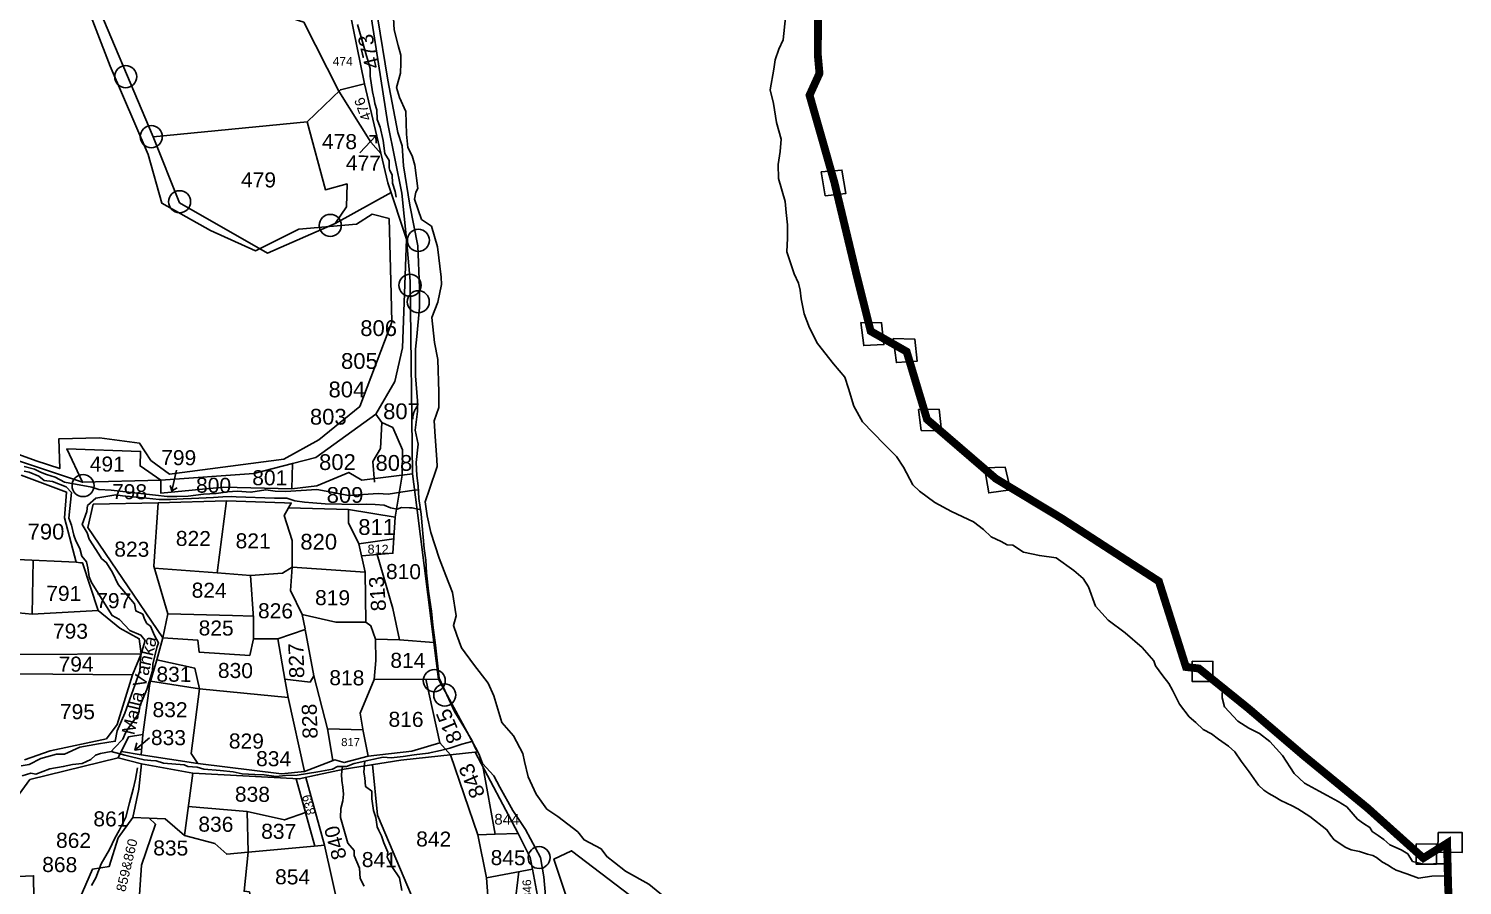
# Model space of a CAD drawing. Header units: inches. Extents: x 215816 to 245985, y 1583903 to 1595496.
# Drawn here: x 226251 to 228069, y 1588091 to 1589176 of the extents above; entities that cross this region are included whole.
import ezdxf

# ---------------------------------------------------------------- set-up
doc = ezdxf.new("R2010")
doc.units = ezdxf.units.IN
doc.header["$MEASUREMENT"] = 0
doc.linetypes.add('ACAD_ISO03W100', pattern=[30, 12, -18])
for name, color, linetype in [('BOUNDRY STONES', 240, 'Continuous'), ('PLOTS', 7, 'Continuous'), ('PLOTS NO', 7, 'Continuous'), ('ROADS', 1, 'Continuous'), ('STREAMS', 4, 'Continuous'), ('VILLAGE BOUNDRY', 5, 'Continuous')]:
    doc.layers.add(name, color=color, linetype=linetype)
doc.styles.get("Standard").update_dxf_attribs({"font": 'arial.ttf'})

msp = doc.modelspace()

# ---------------------------------------------------------------- linework, layer by layer
at = {"layer": 'BOUNDRY STONES', "color": 0}
for points in [[(226691.46639, 1589040.5732), (226671.11792, 1589018.75522)], [(226683.31649, 1589040.27727), (226691.46639, 1589040.5732), (226691.81313, 1589031.02397)], [(226432.82944, 1588590.39902), (226438.6873, 1588616.92597)], [(226430.75474, 1588597.4989), (226432.82944, 1588590.39902), (226439.58776, 1588594.24742)], [(226385.84357, 1588261.98977), (226404.37525, 1588277.44423)], [(226388.38911, 1588271.1821), (226385.84357, 1588261.98977), (226394.35531, 1588263.34587)]]:
    msp.add_lwpolyline(points, dxfattribs=at)
at = {"layer": 'BOUNDRY STONES'}
for points in [[(227256.16964, 1588994.73037), (227282.40066, 1588997.02242), (227287.50376, 1588967.58301), (227261.26766, 1588964.5825)], [(227306.52391, 1588803.78266), (227332.73718, 1588803.59507), (227335.72755, 1588775.94205), (227310.21261, 1588774.70763)], [(227347.47303, 1588783.65153), (227375.09817, 1588782.74534), (227378.08854, 1588755.09231), (227351.50582, 1588753.15703)], [(227379.77286, 1588693.44048), (227405.63697, 1588693.96389), (227408.62988, 1588666.6651), (227383.1276, 1588667.20185)], [(227463.20398, 1588619.8676), (227489.42486, 1588620.74271), (227496.30167, 1588591.64487), (227468.64357, 1588587.94603)], [(227726.78332, 1588374.61052), (227752.9966, 1588374.42293), (227752.81408, 1588348.91812), (227726.6008, 1588349.10571)], [(228038.38951, 1588157.70412), (228069.20782, 1588157.48358), (228069.02783, 1588132.333), (228038.20952, 1588132.55355)], [(228010.65283, 1588143.02404), (228036.51187, 1588142.83899), (228036.32935, 1588117.33418), (228010.47031, 1588117.51923)]]:
    msp.add_lwpolyline(points, close=True, dxfattribs=at)
at = {"layer": 'BOUNDRY STONES', "color": 0}
for centre in [(226374.23865, 1589115.46493), (226406.63987, 1589039.42322), (226442.53781, 1588956.97995), (226633.61854, 1588926.91816), (226745.42703, 1588908.0512), (226734.74613, 1588851.09313), (226745.22357, 1588830.1173), (226320.22629, 1588597.22711), (226765.52233, 1588349.96112), (226778.85391, 1588331.79888), (226898.53401, 1588125.83075)]:
    msp.add_circle(centre, 13.978, dxfattribs=at)
at = {"layer": 'PLOTS'}
for points in [[(226409.18085, 1589039.02647), (226327.581, 1589232.12954), (226398.39486, 1589235.1107), (226395.90044, 1589294.36281), (226270.73358, 1589282.59645), (226274.8003, 1589239.3359), (226327.581, 1589232.12954)], [(226674.85933, 1589259.7498), (226706.45505, 1589055.50562), (226724.28668, 1588967.78194), (226730.46271, 1588909.35741)], [(226697.74374, 1589018.27955), (226684.90258, 1589032.62178), (226644.47721, 1589097.01055), (226599.97806, 1589184.67849), (226585.24903, 1589189.20957), (226557.06469, 1589247.31408), (226653.20886, 1589223.02235), (226676.89985, 1589106.16003)], [(225600.26706, 1589116.34362), (225619.49706, 1588966.61614), (225662.61881, 1588912.4644), (225731.74817, 1588777.91604), (225782.63077, 1588749.8379), (225855.86513, 1588737.30903), (225954.3863, 1588720.45412), (226026.4866, 1588702.19903), (226159.17826, 1588654.74462), (226319.49742, 1588601.42219), (226299.65964, 1588643.86448), (226393.14377, 1588640.56759), (226392.49599, 1588622.19977), (226418.86106, 1588603.91771), (226319.49742, 1588601.42219)], [(226418.86106, 1588603.91771), (226536.61026, 1588612.37375), (226585.78076, 1588625.23847), (226615.32295, 1588632.96775), (226691.43919, 1588687.92193), (226715.6359, 1588729.00908), (226725.34651, 1588771.82001), (226730.46271, 1588909.35741), (226706.58416, 1588981.0072), (226676.89985, 1589106.16003), (226646.46389, 1589098.94109), (226604.55552, 1589058.21695), (226627.45152, 1588972.13483), (226654.97304, 1588979.45496), (226654.33383, 1588950.5022), (226640.0748, 1588929.16403), (226710.67368, 1588968.73623)], [(226640.0748, 1588929.16403), (226554.07435, 1588891.8781), (226442.47554, 1588955.62356), (226409.18085, 1589039.02647), (226604.55552, 1589058.21695)], [(226737.92259, 1588612.14854), (226734.89805, 1588856.40448), (226729.91007, 1588914.58539)], [(226689.72754, 1588601.33098), (226687.7226, 1588627.6479), (226697.34636, 1588644.38344), (226699.04374, 1588677.24952)], [(226715.90401, 1588557.0295), (226724.68635, 1588610.47208), (226725.11277, 1588642.35818), (226712.88904, 1588670.94013), (226699.04374, 1588677.24952), (226691.373, 1588687.87414)], [(226585.78076, 1588625.23847), (226585.00783, 1588592.97306)], [(226241.82391, 1588610.39989), (226299.18623, 1588588.95873), (226296.83474, 1588556.23363), (226311.45971, 1588499.94198), (226236.46577, 1588503.4481)], [(226764.98299, 1588398.49635), (226757.32136, 1588458.98783), (226743.32903, 1588569.46258), (226737.92259, 1588612.14854), (226724.38478, 1588610.43389), (226673.89313, 1588604.0388), (226656.9949, 1588613.94566), (226616.57708, 1588596.76382), (226585.11366, 1588592.97053), (226498.1304, 1588595.05425), (226418.68962, 1588587.59769), (226418.86106, 1588603.91771)], [(226421.53224, 1588404.23337), (226370.19067, 1588479.44035), (226326.15259, 1588543.94892), (226333.08366, 1588573.44764), (226415.43478, 1588575.35875), (226409.85532, 1588494.93033), (226427.6399, 1588434.66335), (226421.53224, 1588404.23337)], [(226415.43478, 1588575.35875), (226501.95502, 1588577.68666), (226490.17279, 1588486.76514)], [(226501.95502, 1588577.68666), (226575.63253, 1588575.34089), (226584.27966, 1588575.06558), (226575.06213, 1588559.20587), (226585.52576, 1588527.53467), (226585.52537, 1588493.81139), (226678.10289, 1588487.28803), (226670.00685, 1588523.53203), (226656.94499, 1588550.17745), (226656.6089, 1588566.77359), (226580.7891, 1588569.05972)], [(226656.6089, 1588566.77359), (226715.90401, 1588557.0295), (226713.0752, 1588511.36011), (226673.47487, 1588508.00656)], [(226670.00685, 1588523.53203), (226714.20945, 1588529.6719)], [(226311.45971, 1588499.94198), (226317.13814, 1588499.48567), (226319.43575, 1588499.30104), (226339.15913, 1588439.07723), (226255.67577, 1588434.19731), (226229.1997, 1588436.77723)], [(226256.88978, 1588502.49323), (226255.67577, 1588434.19731)], [(226678.56675, 1588424.27138), (226684.98014, 1588419.49008), (226690.95914, 1588402.75741), (226721.65701, 1588401.62849), (226712.84242, 1588441.24378), (226693.27503, 1588509.68334)], [(226601.66388, 1588415.48054), (226598.15253, 1588433.86265), (226583.26534, 1588464.04971), (226585.52537, 1588493.81139), (226572.96084, 1588486.17269), (226532.68125, 1588483.27859), (226490.17279, 1588486.76514), (226410.54161, 1588492.60468)], [(226536.33158, 1588429.15319), (226532.68125, 1588483.27859)], [(226678.10289, 1588487.28803), (226678.56675, 1588424.27138), (226640.81582, 1588423.9935), (226598.15253, 1588433.86265)], [(226393.82669, 1588383.84829), (226391.32555, 1588403.10026), (226366.91278, 1588416.4089), (226339.15913, 1588439.07723)], [(226427.6399, 1588434.66335), (226509.73436, 1588432.48467), (226536.34429, 1588431.77847), (226536.20487, 1588402.97655)], [(226630.03609, 1588288.94051), (226613.00308, 1588356.11931), (226601.80931, 1588414.71921), (226567.1522, 1588402.91971), (226575.88383, 1588351.7121), (226608.15584, 1588348.07148), (226613.00308, 1588356.11931)], [(226567.1522, 1588402.91971), (226536.20487, 1588402.97655), (226531.50478, 1588381.87022), (226467.57403, 1588385.94627), (226465.63769, 1588401.41731), (226421.53224, 1588404.23337), (226413.80353, 1588376.19388)], [(226689.43666, 1588351.47603), (226691.33593, 1588375.32677), (226690.95914, 1588402.75741)], [(226770.86827, 1588352.02984), (226764.98299, 1588398.49635), (226721.65701, 1588401.62849)], [(226382.98233, 1588357.48058), (226393.82669, 1588383.84829), (226231.91937, 1588383.05465)], [(226465.50994, 1588244.81697), (226457.07931, 1588257.60753), (226467.67398, 1588339.4385), (226461.72182, 1588365.84924), (226413.80353, 1588376.19388), (226404.71865, 1588346.25372), (226395.80671, 1588281.88616)], [(226245.76135, 1588249.51128), (226278.44456, 1588260.89347), (226349.89121, 1588276.18266), (226363.5185, 1588294.36613), (226382.98233, 1588357.48058), (226231.74225, 1588358.5749)], [(226364.89926, 1588252.02921), (226394.40274, 1588244.61707), (226459.2056, 1588232.79513), (226594.25932, 1588225.46392), (226617.49561, 1588230.52581), (226651.47594, 1588237.92824), (226723.04757, 1588249.11803), (226820.70058, 1588259.78476), (226770.86827, 1588352.02984), (226689.43666, 1588351.47603), (226671.38891, 1588308.6433), (226675.5476, 1588285.88234), (226681.68988, 1588254.24207), (226737.00651, 1588260.66558), (226772.79268, 1588271.32045), (226754.71525, 1588351.91998)], [(226580.28076, 1588328.62146), (226575.88383, 1588351.7121)], [(226405.63508, 1588349.27391), (226467.67398, 1588339.4385), (226580.28076, 1588328.62146), (226600.99906, 1588234.75489)], [(226213.76293, 1588171.80244), (226252.70796, 1588224.6022), (226364.89926, 1588252.02921), (226377.99574, 1588278.85984), (226395.80671, 1588281.88616), (226394.02753, 1588255.75803), (226368.84898, 1588260.12096)], [(226636.93541, 1588248.78069), (226630.03609, 1588288.94051), (226675.18977, 1588287.84079)], [(226772.79268, 1588271.32045), (226786.16931, 1588256.01288), (226820.65208, 1588154.47941), (226842.72026, 1588155.23072), (226871.93204, 1588156.22524), (226817.57188, 1588259.44301)], [(226383.1188, 1588176.3374), (226390.85637, 1588212.53667), (226394.40274, 1588244.61707)], [(226681.68988, 1588254.24207), (226651.34784, 1588246.21482), (226639.31792, 1588249.71058), (226600.99906, 1588234.75489), (226571.63658, 1588231.78267), (226465.50994, 1588244.81697), (226394.02753, 1588255.75803)], [(226760.83145, 1588010.91786), (226736.47324, 1588077.6706), (226693.61717, 1588179.67268), (226687.26175, 1588243.52313)], [(226826.99046, 1588241.55925), (226842.72026, 1588155.23072)], [(226403.89442, 1588175.69304), (226424.43398, 1588175.05599), (226448.72895, 1588153.89842), (226459.2056, 1588232.79513)], [(226448.72895, 1588153.89842), (226487.36045, 1588143.45409), (226502.49131, 1588130.06084), (226529.33693, 1588132.52575), (226617.85106, 1588140.65292), (226626.29984, 1588141.42867), (226602.83708, 1588227.33253)], [(226614.0165, 1588140.30084), (226590.23619, 1588225.68231)], [(226453.59316, 1588190.52947), (226528.25501, 1588183.98255), (226575.55197, 1588173.49922), (226602.12634, 1588182.99157)], [(226390.78462, 1588066.49055), (226394.48292, 1588116.16005), (226412.06172, 1588167.91775), (226403.89442, 1588175.69304), (226383.1188, 1588176.3374), (226364.80776, 1588150.62311), (226353.16614, 1588114.42617), (226332.11395, 1588110.95368), (226315.41637, 1588072.10234)], [(226528.25501, 1588183.98255), (226529.33693, 1588132.52575), (226524.38397, 1588082.98113), (226531.06664, 1588082.31307), (226538.4236, 1588052.20446), (226646.44999, 1588050.70675), (226626.29984, 1588141.42867)], [(226827.48308, 1588033.61673), (226836.58865, 1588037.04642), (226831.62472, 1588100.08933), (226820.65208, 1588154.47941)], [(226831.62472, 1588100.08933), (226890.09313, 1588111.24892), (226887.34213, 1588125.66223), (226871.93204, 1588156.22524)], [(226914.21792, 1587991.33749), (226950.81955, 1587961.77768), (227010.52821, 1587939.23186), (227013.36415, 1587963.17837), (226958.94479, 1588045.00175), (226932.06153, 1588079.57078), (226917.33458, 1588123.88658), (226939.4533, 1588134.38021), (227060.19085, 1588042.64689), (227168.65178, 1587955.56994), (227123.53712, 1587881.7313), (227067.50129, 1587915.96862), (227013.36415, 1587963.17837)], [(226258.6649, 1588016.17248), (226257.35022, 1588102.65498), (226216.59994, 1588101.02164)], [(226890.09313, 1588111.24892), (226899.12534, 1588063.92646), (226867.25232, 1588062.43433), (226872.75467, 1588107.93961)]]:
    msp.add_lwpolyline(points, dxfattribs=at)
at = {"layer": 'ROADS'}
msp.add_lwpolyline([(226321.36114, 1589215.72222), (226354.41602, 1589128.64139), (226402.68339, 1589016.73436), (226420.12082, 1588955.11222), (226481.8249, 1588920.59775), (226538.76812, 1588894.72818), (226593.84726, 1588922.17406), (226667.07109, 1588928.71391), (226686.70092, 1588941.03914), (226708.28165, 1588935.4829), (226710.92674, 1588840.30926), (226711.9266, 1588804.33333), (226671.22327, 1588697.49154), (226618.94732, 1588655.06679), (226574.70165, 1588630.86755), (226429.87244, 1588611.5434), (226406.29911, 1588629.16402), (226391.90225, 1588650.87425), (226340.8117, 1588657.88825), (226289.66159, 1588656.5922), (226290.62193, 1588618.69115), (226260.75201, 1588628.62593), (226080.17822, 1588694.22106)], dxfattribs=at)
at = {"layer": 'STREAMS'}
for points in [[(226910.08589, 1588038.88901), (226904.34275, 1588101.14178), (226900.15162, 1588125.91091), (226881.43965, 1588161.19007), (226865.2307, 1588185.3176), (226848.69685, 1588214.9046), (226841.154, 1588229.14722), (226826.70534, 1588244.89447), (226822.13078, 1588257.15044), (226817.32988, 1588265.03734), (226813.11066, 1588274.34786), (226805.06708, 1588288.25448), (226791.2298, 1588311.05458), (226771.65523, 1588353.10551), (226767.09098, 1588394.74002), (226763.55858, 1588420.17904), (226761.8292, 1588438.03817), (226758.29202, 1588463.57223), (226755.8861, 1588486.71883), (226754.71388, 1588502.57515), (226752.82118, 1588517.57996), (226750.15927, 1588546.24878), (226748.83599, 1588560.96399), (226746.12191, 1588580.97177), (226745.23537, 1588596.826), (226743.33042, 1588610.1176), (226742.73356, 1588626.5409), (226745.32125, 1588649.89353), (226741.16026, 1588667.34171), (226744.33088, 1588691.16228), (226744.4259, 1588704.43957), (226741.65648, 1588736.42081), (226741.62292, 1588751.69789), (226741.75471, 1588770.11476), (226743.43952, 1588785.95063), (226746.8413, 1588822.86773), (226747.02111, 1588847.99465), (226744.62591, 1588900.98167), (226734.48197, 1588952.6778), (226726.36697, 1589002.44931), (226724.71996, 1589027.81602), (226719.35568, 1589044.75768), (226706.80067, 1589110.8617), (226693.65128, 1589191.28051)], [(226713.70913, 1589189.50285), (226714.67912, 1589174.8127), (226719.56624, 1589154.87342), (226723.06242, 1589142.67207), (226722.99066, 1589132.64501), (226722.54008, 1589119.75566), (226717.75367, 1589101.88354), (226721.60304, 1589088.96342), (226729.36073, 1589071.35968), (226730.23068, 1589042.70324), (226731.90185, 1589025.8593), (226737.55829, 1589015.07501), (226741.05703, 1589003.23178), (226744.81198, 1588973.66234), (226742.27033, 1588969.02489), (226740.41465, 1588960.08498), (226749.19092, 1588934.59512), (226762.02928, 1588925.9082), (226769.72546, 1588899.70983), (226774.10953, 1588861.35885), (226774.75954, 1588852.04288), (226769.94272, 1588829.71894), (226762.27692, 1588810.07676), (226765.63462, 1588778.53755), (226770.13914, 1588757.01765), (226771.27524, 1588715.46676), (226771.14068, 1588695.96061), (226765.2869, 1588679.17052), (226766.57933, 1588659.46428), (226768.87744, 1588630.08137), (226769.17426, 1588621.48421), (226759.29181, 1588592.54661), (226754.15989, 1588576.4676), (226756.55721, 1588558.70863), (226761.06685, 1588537.90498), (226771.94181, 1588505.23759), (226780.38539, 1588483.3314), (226788.47321, 1588461.78586), (226793.43335, 1588432.29681), (226789.75205, 1588419.76047), (226793.97439, 1588407.52651), (226799.96667, 1588391.69055), (226815.26059, 1588370.76292), (226833.76612, 1588346.94089), (226841.19244, 1588330.73572), (226851.36588, 1588296.92315), (226865.9698, 1588279.94873), (226877.7127, 1588257.73241), (226880.15475, 1588247.6648), (226884.68482, 1588228.24996), (226894.58401, 1588206.28415), (226908.45417, 1588187.16142), (226922.03458, 1588177.73195), (226947.75366, 1588158.16548), (226955.58273, 1588148.05932), (226977.0513, 1588136.77873), (226984.16468, 1588127.03659), (226994.16653, 1588119.42744), (227008.09585, 1588108.55974), (227037.42945, 1588092.19781), (227056.14995, 1588076.81665)], [(228050.08729, 1588102.40121), (228030.6575, 1588102.30345), (228013.81537, 1588099.58245), (227998.69099, 1588105.13694), (227985.45529, 1588109.73075), (227979.55752, 1588113.32485), (227975.07627, 1588116.19845), (227967.99381, 1588119.80102), (227960.45454, 1588125.77483), (227955.73299, 1588128.17655), (227949.11081, 1588129.88151), (227938.94669, 1588133.26933), (227928.06333, 1588135.47834), (227921.45141, 1588138.60399), (227906.83138, 1588148.41717), (227902.13354, 1588154.13381), (227897.4441, 1588161.03439), (227875.7671, 1588178.00185), (227860.56627, 1588187.49084), (227853.61797, 1588191.39739), (227846.07073, 1588194.5665), (227839.11924, 1588198.02807), (227831.28568, 1588202.68264), (227823.89537, 1588207.03735), (227817.69132, 1588211.23526), (227810.90736, 1588217.36574), (227798.85875, 1588234.51098), (227788.71201, 1588247.78579), (227780.93055, 1588259.70863), (227772.77507, 1588267.12867), (227760.21961, 1588275.67385), (227751.06515, 1588282.41463), (227740.42005, 1588288.27605), (227731.42782, 1588296.94408), (227722.72289, 1588304.27503), (227710.51843, 1588320.383), (227701.67816, 1588337.71676), (227696.8418, 1588346.35505), (227689.48961, 1588356.04973), (227680.08076, 1588368.72587), (227677.89902, 1588374.97176), (227663.14087, 1588392.01693), (227641.75222, 1588410.71242), (227620.03569, 1588426.78917), (227603.98184, 1588444.25973), (227595.23825, 1588468.84852), (227588.3378, 1588479.43), (227576.53721, 1588489.74985), (227554.08835, 1588505.48614), (227532.85306, 1588508.53652), (227512.69721, 1588512.83428), (227499.2534, 1588521.68251), (227492.13119, 1588522.03013), (227484.29665, 1588526.5364), (227471.5726, 1588532.26435), (227461.99091, 1588541.52994), (227449.29445, 1588551.11452), (227421.43226, 1588564.41712), (227400.28845, 1588575.84221), (227380.94692, 1588590.22124), (227372.39466, 1588598.14439), (227360.53269, 1588620.62854), (227351.69038, 1588634.10325), (227335.91844, 1588649.49507), (227308.66294, 1588678.02291), (227297.75148, 1588697.83272), (227290.78899, 1588720.42858), (227286.14173, 1588734.70145), (227271.77716, 1588751.65443), (227251.54987, 1588777.26745), (227241.2773, 1588796.96582), (227234.56099, 1588814.70605), (227230.67692, 1588833.67807), (227229.71648, 1588844.98413), (227227.40019, 1588853.92112), (227221.98016, 1588865.70509), (227212.65459, 1588893.34294), (227213.52389, 1588910.88018), (227213.49534, 1588927.68047), (227211.97077, 1588943.30211), (227210.43547, 1588957.43705), (227202.16034, 1588986.27383), (227201.84285, 1589004.2656), (227204.33893, 1589020.45313), (227205.34529, 1589036.35399), (227199.68985, 1589057.15539), (227195.6981, 1589081.41773), (227191.65732, 1589098.84145), (227196.15824, 1589125.07056), (227197.72988, 1589136.80449), (227202.43817, 1589150.30009), (227207.8785, 1589162.15505), (227210.75936, 1589190.53104)], [(226717.40865, 1588962.56534), (226715.83138, 1588969.78631), (226712.41738, 1588980.50898), (226712.02853, 1588991.21001), (226709.2744, 1588996.57884), (226708.36857, 1589000.07388), (226708.20239, 1589009.37791), (226702.91356, 1589018.25344), (226700.70297, 1589034.54918), (226697.09352, 1589051.24777), (226692.97481, 1589061.04516), (226692.59761, 1589073.37411), (226690.09445, 1589081.29942), (226689.20359, 1589086.88748), (226687.40855, 1589096.20316), (226684.2922, 1589115.99395), (226684.12936, 1589125.76308), (226668.00412, 1589181.60359)], [(226241.58754, 1588241.88679), (226251.8241, 1588243.85676), (226266.77321, 1588251.33893), (226286.67272, 1588256.74248), (226296.60258, 1588256.67142), (226316.23716, 1588265.87144), (226339.63093, 1588269.79049), (226360.97604, 1588273.14043), (226363.40651, 1588286.25814), (226373.20521, 1588308.66364), (226392.02448, 1588361.82783), (226393.63518, 1588382.83248), (226399.0217, 1588400.89117), (226393.52064, 1588407.64406), (226379.54377, 1588413.58188), (226366.50146, 1588427.68603), (226357.18908, 1588432.42292), (226330.87609, 1588474.22054), (226328.00777, 1588481.53837), (226326.04484, 1588492.93617), (226324.63883, 1588500.53538), (226318.55579, 1588507.58432), (226316.29043, 1588517.52484), (226311.10234, 1588527.19435), (226308.52601, 1588534.51008), (226305.69528, 1588547.08166), (226301.96124, 1588555.86513), (226305.40781, 1588588.53226), (226298.72904, 1588595.68496), (226281.25373, 1588602.52353), (226271.03805, 1588603.47231), (226264.06842, 1588609.0681), (226251.83759, 1588614.11776), (226245.42069, 1588615.33128)], [(226245.37188, 1588621.24593), (226258.48509, 1588617.82343), (226266.0461, 1588614.2558), (226273.60967, 1588611.05797), (226284.87527, 1588608.01856), (226296.48696, 1588601.64806), (226331.30062, 1588595.07848), (226339.9771, 1588592.24255), (226355.69787, 1588591.20545), (226411.9778, 1588584.85296), (226426.77075, 1588583.45263), (226438.98394, 1588583.55014), (226453.6038, 1588583.81538), (226472.86516, 1588586.26647), (226488.78417, 1588587.07715), (226503.78735, 1588589.18889), (226515.63574, 1588590.0287), (226533.02045, 1588588.79478), (226551.91711, 1588591.98816), (226563.93065, 1588590.05295), (226576.69495, 1588589.59174), (226616.63472, 1588592.0828), (226633.26735, 1588589.1899), (226656.92046, 1588584.76742), (226694.49965, 1588587.08742), (226706.89122, 1588586.25902), (226725.78788, 1588589.45244), (226740.04824, 1588591.19963), (226745.41933, 1588591.90088)], [(226748.93733, 1588566.35627), (226737.29909, 1588569.02848), (226734.33864, 1588569.04967), (226724.16346, 1588569.30739), (226718.59802, 1588567.31307), (226710.09736, 1588568.85328), (226701.79618, 1588572.42625), (226690.51479, 1588573.24667), (226679.60084, 1588573.69459), (226669.23528, 1588573.214), (226627.36896, 1588573.87318), (226611.65083, 1588575.28013), (226600.92453, 1588576.09658), (226588.72458, 1588577.84821), (226578.57189, 1588581.24948), (226563.02959, 1588581.3607), (226514.50692, 1588582.83245), (226508.95876, 1588583.24202), (226497.29802, 1588582.77069), (226485.63728, 1588582.29936), (226476.19689, 1588581.81215), (226457.68488, 1588580.65016), (226446.95188, 1588580.54205), (226430.84655, 1588579.54776), (226416.7831, 1588579.46349), (226400.69762, 1588581.24292), (226370.37418, 1588584.41867), (226361.68447, 1588585.4055), (226336.42434, 1588581.32337), (226325.80894, 1588571.78332), (226324.82951, 1588564.20847), (226318.97585, 1588547.79216), (226325.1914, 1588537.20703), (226328.09626, 1588529.41946), (226340.35658, 1588510.17926), (226343.46374, 1588504.79426), (226350.08634, 1588499.38411), (226357.58383, 1588486.94056), (226364.5077, 1588471.91219), (226385.24113, 1588447.35393), (226387.0374, 1588438.4257), (226395.8883, 1588434.10911), (226398.06498, 1588427.99109), (226401.17073, 1588422.42114), (226405.77129, 1588418.87466), (226410.87611, 1588407.32654), (226415.98933, 1588397.85885), (226413.91172, 1588391.95618), (226408.48618, 1588371.04079), (226408.12878, 1588362.46347), (226400.85477, 1588338.84693), (226392.42217, 1588318.78897), (226390.56765, 1588307.85552), (226378.00973, 1588290.48978), (226374.1148, 1588284.00881), (226370.50324, 1588275.75063), (226360.03926, 1588264.78165), (226355.86102, 1588260.07785), (226342.22487, 1588257.5127), (226335.9935, 1588255.48629), (226330.03493, 1588250.2035), (226319.04391, 1588244.95672), (226306.60032, 1588243.56651), (226295.03634, 1588240.98653), (226278.14171, 1588238.14884), (226260.33156, 1588231.4716), (226254.12356, 1588232.69943), (226243.14736, 1588229.52358)], [(228050.21352, 1588117.78835), (228032.68096, 1588117.91382), (228020.35735, 1588117.52841), (228006.16541, 1588120.9451), (228000.31, 1588130.45872), (227991.81796, 1588135.72894), (227977.40773, 1588141.75193), (227969.87524, 1588148.67285), (227962.3308, 1588153.9363), (227955.02167, 1588158.96126), (227951.73859, 1588163.72061), (227943.71861, 1588168.75066), (227936.41287, 1588174.2492), (227922.78297, 1588189.97511), (227911.69649, 1588196.92147), (227898.00728, 1588204.36002), (227887.62309, 1588210.11739), (227869.21402, 1588220.19444), (227856.03076, 1588232.12846), (227840.9948, 1588255.32832), (227825.24608, 1588272.96376), (227811.81234, 1588283.00521), (227798.35666, 1588289.96852), (227784.439, 1588298.59267), (227767.50897, 1588316.71012), (227764.51195, 1588328.33445), (227765.07898, 1588341.35403)], [(226331.08025, 1588090.42194), (226336.24966, 1588099.98104), (226343.27947, 1588117.92339), (226353.91203, 1588136.13981), (226360.61393, 1588150.18608), (226366.08558, 1588160.04291), (226374.30915, 1588177.07708), (226379.23864, 1588195.03446), (226383.86382, 1588212.39424), (226386.65652, 1588225.269), (226389.19827, 1588239.58192)]]:
    msp.add_lwpolyline(points, dxfattribs=at)
at = {"layer": 'STREAMS', "color": 4}
for points in [[(226355.86102, 1588260.07785), (226373.0353, 1588255.37954), (226381.42659, 1588253.5196), (226397.60722, 1588249.60412), (226406.20722, 1588248.94261), (226413.00758, 1588248.49395), (226422.38928, 1588245.2271), (226448.1891, 1588243.24257), (226453.17711, 1588241.20709), (226464.7757, 1588240.12412), (226473.16254, 1588237.66432), (226493.96274, 1588236.11557), (226510.36067, 1588234.59833), (226521.94637, 1588231.71564), (226537.94979, 1588231.00115), (226549.95275, 1588230.51525), (226564.94587, 1588228.4081), (226576.9617, 1588229.722), (226591.57304, 1588230.21741), (226617.8173, 1588234.42932), (226636.59071, 1588237.89468), (226642.81663, 1588241.04985), (226654.22496, 1588241.36821), (226664.05699, 1588245.09753), (226681.09104, 1588248.57534), (226688.90774, 1588250.3193), (226700.93359, 1588253.03303), (226710.73413, 1588252.36293), (226725.95441, 1588254.0539), (226740.17711, 1588256.15195), (226758.00003, 1588258.02419), (226773.23175, 1588261.31494), (226785.25904, 1588264.22869), (226800.70375, 1588269.31774), (226813.137, 1588273.02844)], [(226649.18094, 1588241.17871), (226647.9117, 1588231.58858), (226648.45465, 1588223.58526), (226649.79251, 1588214.77639), (226650.32974, 1588205.97318), (226649.47075, 1588197.78001), (226646.99937, 1588187.99844), (226646.71768, 1588176.60134), (226656.09057, 1588144.13674), (226663.82856, 1588134.88208), (226663.78133, 1588128.28287), (226670.88032, 1588112.48627), (226671.58635, 1588099.2822), (226676.71866, 1588089.44629)], [(226677.66427, 1588248.38131), (226676.36212, 1588234.19173), (226677.3096, 1588226.78548), (226678.4316, 1588215.77826), (226686.19391, 1588209.92318), (226686.32518, 1588200.32302), (226688.62054, 1588185.50773), (226691.5576, 1588176.48738), (226693.07395, 1588164.67741), (226695.44214, 1588160.06086), (226698.59649, 1588153.43874), (226701.53354, 1588144.4184), (226706.45159, 1588132.58416), (226706.00962, 1588126.09295), (226711.72797, 1588114.25291), (226721.43264, 1588100.18452), (226724.51829, 1588083.96368)]]:
    msp.add_lwpolyline(points, dxfattribs=at)
at = {"layer": 'VILLAGE BOUNDRY', "linetype": 'ACAD_ISO03W100', "const_width": 10}
msp.add_lwpolyline([(227252.28577, 1589203.34822), (227251.94194, 1589152.80635), (227251.92817, 1589142.89757), (227254.01817, 1589119.57383), (227241.4396, 1589091.95181), (227272.9071, 1588981.5611), (227300.53654, 1588866.29712), (227318.92012, 1588792.90006), (227364.50894, 1588767.02452), (227390.35581, 1588681.11851), (227477.84751, 1588605.83073), (227560.73204, 1588555.92525), (227684.3896, 1588475.87418), (227718.73762, 1588367.29231), (227735.15816, 1588365.40214), (227797.97855, 1588314.73662), (227868.20305, 1588254.76842), (227948.957, 1588188.58352), (228019.75247, 1588125.06715), (228049.89513, 1588143.92484), (228051.19808, 1588088.96423), (228055.74832, 1588001.73422)], dxfattribs=at)

# ---------------------------------------------------------------- texts
at = {"layer": 'PLOTS NO'}
for s, height, rotation, p in [('473', 19.062325, 103.62622924, (226697.01766, 1589127.76737)), ('474', 10.90799, 359.58998577, (226636.71341, 1589129.56325)), ('476', 12.946119, 110.14603099, (226686.16198, 1589062.19358)), ('478', 19.062325, 359.58998577, (226623.11937, 1589023.81424)), ('477', 19.062325, 359.58998577, (226653.39055, 1588996.64122)), ('479', 19.062325, 359.58998577, (226520.39378, 1588975.34167)), ('799', 19.062325, 359.58998577, (226419.17737, 1588623.23725)), ('491', 19.062325, 359.58998577, (226328.64523, 1588615.06795)), ('800', 19.062325, 359.58998577, (226463.3904, 1588588.23747)), ('801', 19.062325, 359.58998577, (226534.66254, 1588597.67974)), ('798', 19.062325, 359.58998577, (226356.87447, 1588580.07689)), ('822', 19.062325, 359.58998577, (226437.75581, 1588520.78227)), ('821', 19.062325, 359.58998577, (226513.54379, 1588517.72689)), ('823', 19.062325, 359.58998577, (226359.72329, 1588507.20389)), ('812', 11.452882, 359.58998577, (226680.93779, 1588510.95338)), ('810', 19.062325, 359.58998577, (226704.20683, 1588478.80008)), ('813', 19.062325, 94.19008144, (226704.60604, 1588438.64282)), ('791', 19.062325, 359.58998577, (226273.41114, 1588451.13946)), ('797', 19.062325, 359.58998577, (226336.75699, 1588442.02946)), ('824', 19.062325, 359.58998577, (226457.83286, 1588455.16859)), ('819', 19.062325, 359.58998577, (226614.34455, 1588445.73442)), ('826', 19.062325, 359.58998577, (226541.95838, 1588429.12699)), ('825', 19.062325, 359.58998577, (226466.70094, 1588407.31443)), ('793', 19.062325, 359.58998577, (226281.92524, 1588403.3211)), ('Malla Vanka', 16.5579503, 76.72458793, (226384.97909, 1588280.23806)), ('827', 19.062325, 91.85794031, (226600.86715, 1588353.39033)), ('794', 19.062325, 359.58998577, (226289.06525, 1588361.50158)), ('830', 19.062325, 359.58998577, (226491.11316, 1588353.45983)), ('814', 19.062325, 359.58998577, (226709.77787, 1588366.24128)), ('831', 19.062325, 359.58998577, (226413.14401, 1588348.73729)), ('818', 19.062325, 359.58998577, (226632.39368, 1588344.25603)), ('795', 19.062325, 359.58998577, (226290.75994, 1588301.29995)), ('832', 19.062325, 359.58998577, (226408.21727, 1588303.81586)), ('828', 19.062325, 91.85794031, (226617.74001, 1588276.67728)), ('815', 19.062325, 112.59258236, (226801.58397, 1588275.30607)), ('816', 19.062325, 359.58998577, (226707.4723, 1588291.57723)), ('833', 19.062325, 359.58998577, (226406.19285, 1588268.43846)), ('829', 19.062325, 359.58998577, (226504.99768, 1588264.0558)), ('817', 10.208035, 359.58998577, (226647.50462, 1588267.04951)), ('834', 19.062325, 359.58998577, (226539.55405, 1588241.657)), ('843', 19.062325, 112.52208621, (226830.38896, 1588206.03036)), ('838', 19.062325, 359.58998577, (226512.66301, 1588196.63831)), ('839', 11.140982, 105.03630214, (226615.17544, 1588181.51883)), ('861', 19.062325, 359.58998577, (226333.18807, 1588165.3882)), ('836', 19.062325, 359.58998577, (226466.33841, 1588158.6441)), ('837', 19.062325, 359.58998577, (226545.98034, 1588149.6054)), ('844', 13.620939, 359.58998577, (226841.67297, 1588167.54181)), ('862', 19.062325, 359.58998577, (226285.87753, 1588138.12841)), ('840', 18.60392, 105.03630214, (226654.77116, 1588125.9649)), ('842', 19.062325, 359.58998577, (226742.52026, 1588139.86322)), ('859&860', 12.172374, 76.63722126, (226373.63764, 1588081.58398)), ('835', 19.062325, 359.58998577, (226409.08858, 1588128.55489)), ('841', 19.062325, 359.58998577, (226673.60861, 1588113.75423)), ('845', 19.062325, 359.58998577, (226836.93653, 1588116.26101)), ('868', 19.062325, 359.58998577, (226268.29979, 1588107.46758)), ('854', 19.062325, 359.58998577, (226563.63456, 1588091.94737)), ('846', 10.907123, 92.84193137, (226889.40498, 1588072.93077))]:
    msp.add_text(s, height=height, rotation=rotation, dxfattribs=at).set_placement(p)
for s, p in [('806', (226671.69389, 1588786.74432)), ('805', (226647.30665, 1588745.08388)), ('804', (226631.46157, 1588709.03034)), ('807', (226700.69685, 1588681.35731)), ('803', (226607.8335, 1588674.4495)), ('802', (226619.46653, 1588616.94422)), ('808', (226691.01805, 1588615.9233)), ('809', (226629.08761, 1588575.30657)), ('811', (226669.18171, 1588534.7015)), ('790', (226249.87819, 1588528.85569)), ('820', (226595.71811, 1588516.0428))]:
    msp.add_text(s, height=20, dxfattribs=at).set_placement(p)

doc.saveas('drawing.dxf')
